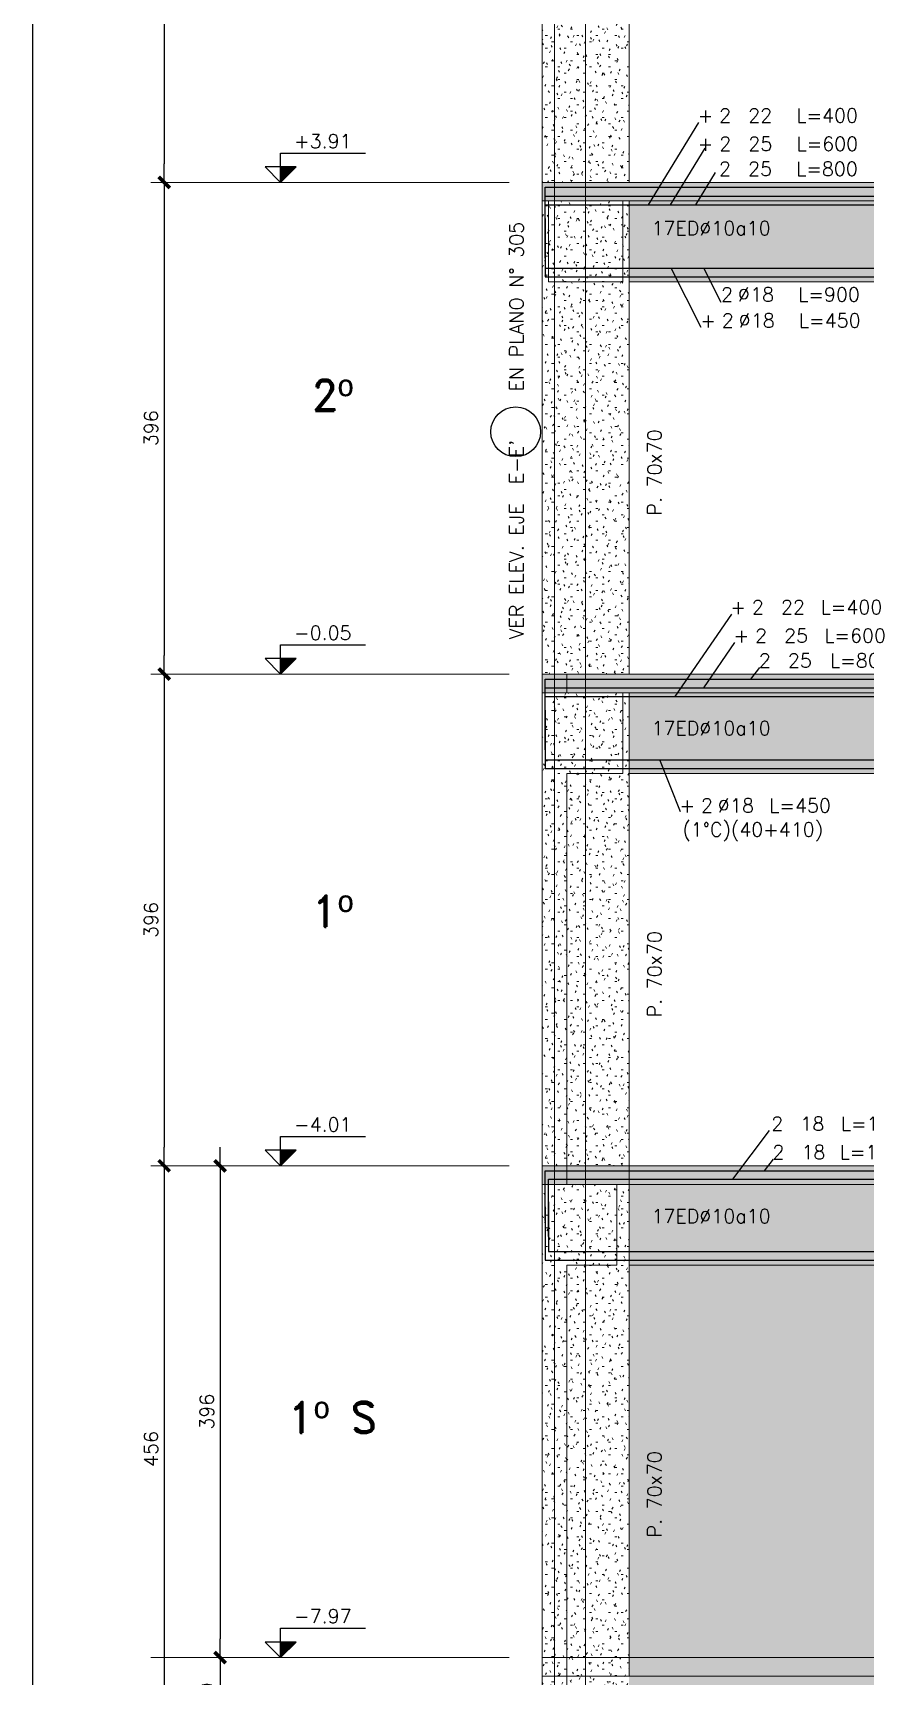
# Model space of a CAD drawing. Extents: x -58 to 5689, y 66 to 4123.
# Drawn here: x -58 to 612, y 1420 to 2744 of the extents above; entities that cross this region are included whole.
import ezdxf
from ezdxf.enums import TextEntityAlignment as Align
from ezdxf.xclip import XClip

# ---------------------------------------------------------------- set-up
doc = ezdxf.new("R2010")
doc.units = 0
doc.header["$LTSCALE"] = 30
doc.header["$MEASUREMENT"] = 0
doc.header["$XCLIPFRAME"] = 0
doc.linetypes.add("EJE3-3'$0$RLE-PROYECCION", pattern=[0.71438, 0.47625, -0.23813])
doc.layers.get('0').update_dxf_attribs({"linetype": 'CONTINUOUS'})
doc.layers.add("EJE3-3'$0$RLA-ACHURADO", color=30, linetype="EJE3-3'$0$RLE-PROYECCION", lineweight=15, transparency=0.7)
for name, color, linetype, lineweight in [("EJE3-3'$0$RLA-CONTORNO", 30, 'CONTINUOUS', 15), ("EJE3-3'$0$RLA-EJES", 1, 'CONTINUOUS', 9), ("EJE3-3'$0$RLA-NIVEL-1", 1, 'CONTINUOUS', 9), ("EJE3-3'$0$RLA-TEXTOS-1", 9, 'CONTINUOUS', 9)]:
    doc.layers.add(name, color=color, linetype=linetype, lineweight=lineweight)
for name, color, linetype in [("EJE3-3'$0$RLA-CONTORNOS", 3, 'CONTINUOUS'), ("EJE3-3'$0$RLA-COTAS1", 2, 'CONTINUOUS'), ("EJE3-3'$0$RLA-FE", 7, 'CONTINUOUS'), ("EJE3-3'$0$RLA-TEXTOS-FE", 9, 'CONTINUOUS'), ("EJE3-3'$0$RLA-TEXTOS2", 6, 'CONTINUOUS'), ('RLA-FORMATO', 7, 'CONTINUOUS')]:
    doc.layers.add(name, color=color, linetype=linetype)
doc.styles.add("EJE3-3'$0$RomanD", font='romand.shx', dxfattribs={"height": 31.5})
doc.styles.add("EJE3-3'$0$RomanS", font='romans.shx', dxfattribs={"height": 11.25})
doc.dimstyles.new("EJE3-3'$0$ING-50", dxfattribs={"dimscale": 50, "dimtxt": 0.27, "dimasz": 0.3, "dimexe": 0, "dimexo": 0, "dimgap": 0.1, "dimtad": 1, "dimdec": 1, "dimzin": 12, "dimdsep": 46, "dimtxsty": "EJE3-3'$0$RomanS", "dimblk": "EJE3-3'$0$TICK1", "dimblk1": "EJE3-3'$0$TICK1", "dimblk2": "EJE3-3'$0$TICK1", "dimcen": 0.09, "dimclrd": 2, "dimclre": 1, "dimclrt": 3, "dimadec": 0, "dimazin": 0, "dimtfac": 1, "dimtdec": 0, "dimtix": 1, "dimtmove": 2, "dimatfit": 3, "dimldrblk": "EJE3-3'$0$TICK1", "dimfxl": 0, "dimfxlon": 1, "dimtolj": 1, "dimtzin": 0, "dimarcsym": 0})
pattern_1 = [(0, (-1824.927, -1302.188), (20.32, 5.08), [1.676, -13.564, 1.676, -13.564, -81.28]), (0, (-1824.927, -1302.188), (20.32, 5.08), [-30.48, 1.676, -28.804, 1.676, -13.564, -35.56]), (0, (-1824.927, -1302.188), (20.32, 5.08), [-76.2, 1.676, -8.484, 1.676, -23.724]), (120, (-1817.307, -1299.648), (-14.559409, 15.057636), [1.676, -13.564, 1.676, -13.564, -81.28]), (120, (-1817.307, -1299.648), (-14.559409, 15.057636), [-30.48, 1.676, -28.804, 1.676, -13.564, -35.56]), (120, (-1817.307, -1299.648), (-14.559409, 15.057636), [-76.2, 1.676, -8.484, 1.676, -23.724]), (240, (-1814.767, -1289.488), (-5.760591, -20.137636), [1.676, -13.564, 1.676, -13.564, -81.28]), (240, (-1814.767, -1289.488), (-5.760591, -20.137636), [-30.48, 1.676, -28.804, 1.676, -13.564, -35.56]), (240, (-1814.767, -1289.488), (-5.760591, -20.137636), [-76.2, 1.676, -8.484, 1.676, -23.724])]

# ---------------------------------------------------------------- blocks, each defined once
blk = doc.blocks.new("EJE3-3'$0$TICK1")
at = {"color": 2}
for points in [[(0, 0), (-1, 0)], [(0, 0), (1, 0)]]:
    blk.add_lwpolyline(points, dxfattribs=at)
at = {"color": 2, "const_width": 0.2}
blk.add_lwpolyline([(-0.3, -0.3), (0.3, 0.3)], dxfattribs=at)
blk = doc.blocks.new("EJE3-3'$0$DIMBLOCK12-EJE 3-3_")
at = {"layer": "EJE3-3'$0$RLA-COTAS1", "color": 2, "lineweight": -2, "transparency": 16777216}
blk.add_line((-2733.8, 772), (-2733.8, 406), dxfattribs=at)
at = {"layer": "EJE3-3'$0$RLA-COTAS1", "color": 2, "lineweight": -2, "transparency": 16777216, "xscale": 15, "yscale": 15, "zscale": 15}
for p, rotation in [((-2733.8, 787), 90), ((-2733.8, 391), 270)]:
    blk.add_blockref("EJE3-3'$0$TICK1", p, dxfattribs=dict(at, rotation=rotation))
at = {"layer": "EJE3-3'$0$RLA-COTAS1", "color": 3, "transparency": 16777216, "insert": (-2744.4, 589), "char_height": 11.25, "attachment_point": 5, "rotation": 90, "style": "EJE3-3'$0$RomanS"}
blk.add_mtext('\\A1;396', dxfattribs=at)
blk = doc.blocks.new("EJE3-3'$0$DIMBLOCK13-EJE 3-3_")
at = {"layer": "EJE3-3'$0$RLA-COTAS1", "color": 2, "lineweight": -2, "transparency": 16777216}
blk.add_line((-2733.8, 376), (-2733.8, 10), dxfattribs=at)
at = {"layer": "EJE3-3'$0$RLA-COTAS1", "color": 2, "lineweight": -2, "transparency": 16777216, "xscale": 15, "yscale": 15, "zscale": 15}
for p, rotation in [((-2733.8, 391), 90), ((-2733.8, -5), 270)]:
    blk.add_blockref("EJE3-3'$0$TICK1", p, dxfattribs=dict(at, rotation=rotation))
at = {"layer": "EJE3-3'$0$RLA-COTAS1", "color": 3, "transparency": 16777216, "insert": (-2744.4, 193), "char_height": 11.25, "attachment_point": 5, "rotation": 90, "style": "EJE3-3'$0$RomanS"}
blk.add_mtext('\\A1;396', dxfattribs=at)
blk = doc.blocks.new("EJE3-3'$0$DIMBLOCK14-EJE 3-3_")
at = {"layer": "EJE3-3'$0$RLA-COTAS1", "color": 2, "lineweight": -2, "transparency": 16777216}
blk.add_line((-2733.8, -20), (-2733.8, -386), dxfattribs=at)
at = {"layer": "EJE3-3'$0$RLA-COTAS1", "color": 2, "lineweight": -2, "transparency": 16777216, "xscale": 15, "yscale": 15, "zscale": 15}
for p, rotation in [((-2733.8, -5), 90), ((-2733.8, -401), 270)]:
    blk.add_blockref("EJE3-3'$0$TICK1", p, dxfattribs=dict(at, rotation=rotation))
at = {"layer": "EJE3-3'$0$RLA-COTAS1", "color": 3, "transparency": 16777216, "insert": (-2744.4, -203), "char_height": 11.25, "attachment_point": 5, "rotation": 90, "style": "EJE3-3'$0$RomanS"}
blk.add_mtext('\\A1;396', dxfattribs=at)
blk = doc.blocks.new("EJE3-3'$0$DIMBLOCK15-EJE 3-3_")
at = {"layer": "EJE3-3'$0$RLA-COTAS1", "color": 2, "lineweight": -2, "transparency": 16777216}
blk.add_line((-2733.8, -416), (-2733.8, -842), dxfattribs=at)
at = {"layer": "EJE3-3'$0$RLA-COTAS1", "color": 2, "lineweight": -2, "transparency": 16777216, "xscale": 15, "yscale": 15, "zscale": 15}
for p, rotation in [((-2733.8, -401), 90), ((-2733.8, -857), 270)]:
    blk.add_blockref("EJE3-3'$0$TICK1", p, dxfattribs=dict(at, rotation=rotation))
at = {"layer": "EJE3-3'$0$RLA-COTAS1", "color": 3, "transparency": 16777216, "insert": (-2744.4, -629), "char_height": 11.25, "attachment_point": 5, "rotation": 90, "style": "EJE3-3'$0$RomanS"}
blk.add_mtext('\\A1;456', dxfattribs=at)
blk = doc.blocks.new("EJE3-3'$0$DIMBLOCK17-EJE 3-3_")
at = {"layer": "EJE3-3'$0$RLA-COTAS1", "color": 2, "lineweight": -2, "transparency": 16777216}
blk.add_line((-2688.8, -416), (-2688.8, -782), dxfattribs=at)
at = {"layer": "EJE3-3'$0$RLA-COTAS1", "color": 2, "lineweight": -2, "transparency": 16777216, "xscale": 15, "yscale": 15, "zscale": 15}
for p, rotation in [((-2688.8, -401), 90), ((-2688.8, -797), 270)]:
    blk.add_blockref("EJE3-3'$0$TICK1", p, dxfattribs=dict(at, rotation=rotation))
at = {"layer": "EJE3-3'$0$RLA-COTAS1", "color": 3, "transparency": 16777216, "insert": (-2699.4, -599), "char_height": 11.25, "attachment_point": 5, "rotation": 90, "style": "EJE3-3'$0$RomanS"}
blk.add_mtext('\\A1;396', dxfattribs=at)
blk = doc.blocks.new("EJE3-3'$0$DIMBLOCK18-EJE 3-3_")
at = {"layer": "EJE3-3'$0$RLA-COTAS1", "color": 2, "lineweight": -2, "transparency": 16777216}
blk.add_line((-2688.8, -812), (-2688.8, -842), dxfattribs=at)
at = {"layer": "EJE3-3'$0$RLA-COTAS1", "color": 2, "lineweight": -2, "transparency": 16777216, "xscale": 15, "yscale": 15, "zscale": 15}
for p, rotation in [((-2688.8, -797), 90), ((-2688.8, -857), 270)]:
    blk.add_blockref("EJE3-3'$0$TICK1", p, dxfattribs=dict(at, rotation=rotation))
at = {"layer": "EJE3-3'$0$RLA-COTAS1", "color": 3, "transparency": 16777216, "insert": (-2699.4, -827), "char_height": 11.25, "attachment_point": 5, "rotation": 90, "style": "EJE3-3'$0$RomanS"}
blk.add_mtext('\\A1;60', dxfattribs=at)
blk = doc.blocks.new("EJE3-3'$0$nivel-el")
blk.add_hatch(color=1).paths.add_polyline_path([(0, 0), (12.5, 12.5), (0, 12.5)])
at = {"color": 3}
blk.add_lwpolyline([(0, 0), (12.5, 12.5), (-12.5, 12.5), (0, 0), (0, 23.61), (68.35, 23.61)], dxfattribs=at)
blk.add_lwpolyline([(0, 0), (12.5, 12.5), (0, 12.5), (0, 0)])
at = {"color": 3, "style": "EJE3-3'$0$RomanS", "flags": 4}
blk.add_attdef('%%P0.00', text='', height=11.25, dxfattribs=at).set_placement((33.96, 27.67), align=Align.CENTER)
blk = doc.blocks.new('*U55')
at = {"layer": "EJE3-3'$0$RLA-FE"}
for p, q in [((0, -40), (0, 0)), ((0, 0), (628.2, 0))]:
    blk.add_line(p, q, dxfattribs=at)
at = {"layer": "EJE3-3'$0$RLA-FE", "color": 3, "style": "EJE3-3'$0$RomanS", "flags": 8}
for tag, p in [('F=', (178.1, 9.3)), ('NUM', (192.5, 9.3))]:
    blk.add_attdef(tag, text='', height=11.2, dxfattribs=at).set_placement(p, align=Align.RIGHT)
at = {"layer": "EJE3-3'$0$RLA-FE", "color": 3, "style": "EJE3-3'$0$RomanS"}
for tag, p, flags in [('PHI', (196.4, 9.5), 14), ('DIAM', (206.2, 9.3), 12), ('MINUS', (228.2, 9.3), 13), ('TEXTO_FE1', (237, 9.3), 8), ('MARK', (241.6, 9.3), 13), ('TEXTO_FE2', (312.5, 9.3), 8), ('TIPO', (353.8, -75.8), 13), ('NVECES', (339.9, -94.7), 13), ('NUMFE', (343.9, -114.5), 13), ('CAPA', (352.1, -133.6), 13), ('DESPLAZA', (278.3, -151.6), 13), ('ESPACIO', (284.4, -170), 13), ('CANT', (298.2, -188.8), 13)]:
    blk.add_attdef(tag, p, '', height=11.2, dxfattribs=dict(at, flags=flags))
blk = doc.blocks.new('*U56')
at = {"layer": "EJE3-3'$0$RLA-FE"}
for p, q in [((0, -46), (0, 0)), ((0, 0), (978.2, 0))]:
    blk.add_line(p, q, dxfattribs=at)
at = {"layer": "EJE3-3'$0$RLA-FE", "color": 3, "style": "EJE3-3'$0$RomanS", "flags": 8}
for tag, p in [('F=', (174.7, 39.1)), ('NUM', (189.1, 39.1))]:
    blk.add_attdef(tag, text='', height=11.2, dxfattribs=at).set_placement(p, align=Align.RIGHT)
at = {"layer": "EJE3-3'$0$RLA-FE", "color": 3, "style": "EJE3-3'$0$RomanS"}
for tag, p, flags in [('PHI', (193, 39.4), 14), ('DIAM', (202.9, 39.1), 12), ('MINUS', (224.9, 39.1), 13), ('TEXTO_FE1', (235.4, 39.1), 8), ('MARK', (238.3, 39.1), 13), ('TEXTO_FE2', (307.6, 39.2), 8), ('TIPO', (528.8, -75.8), 13), ('NVECES', (514.9, -94.7), 13), ('NUMFE', (518.9, -114.5), 13), ('CAPA', (527.1, -133.6), 13), ('DESPLAZA', (278.3, -151.6), 13), ('ESPACIO', (284.4, -170), 13), ('CANT', (298.2, -188.8), 13)]:
    blk.add_attdef(tag, p, '', height=11.2, dxfattribs=dict(at, flags=flags))
blk = doc.blocks.new('*U80')
at = {"layer": "EJE3-3'$0$RLA-FE"}
for p, q in [((0, -50), (0, 0)), ((0, 0), (668.2, 0))]:
    blk.add_line(p, q, dxfattribs=at)
at = {"layer": "EJE3-3'$0$RLA-FE", "color": 3, "style": "EJE3-3'$0$RomanS", "flags": 8}
for tag, p in [('F=', (167.2, 9.3)), ('NUM', (181.6, 9.3))]:
    blk.add_attdef(tag, text='', height=11.2, dxfattribs=at).set_placement(p, align=Align.RIGHT)
at = {"layer": "EJE3-3'$0$RLA-FE", "color": 3, "style": "EJE3-3'$0$RomanS"}
for tag, p, flags in [('PHI', (185.5, 9.5), 14), ('DIAM', (195.3, 9.3), 12), ('MINUS', (217.4, 9.3), 13), ('TEXTO_FE1', (229.3, 9.3), 8), ('MARK', (230.8, 9.3), 13), ('TEXTO_FE2', (290.3, 9.3), 8), ('TIPO', (373.8, -75.8), 13), ('NVECES', (359.9, -94.7), 13), ('NUMFE', (363.9, -114.5), 13), ('CAPA', (372.1, -133.6), 13), ('DESPLAZA', (278.3, -151.6), 13), ('ESPACIO', (284.4, -170), 13), ('CANT', (298.2, -188.8), 13)]:
    blk.add_attdef(tag, p, '', height=11.2, dxfattribs=dict(at, flags=flags))
blk = doc.blocks.new('*U288')
at = {"layer": "EJE3-3'$0$RLA-FE"}
for p, q in [((0, -50), (0, 0)), ((0, 0), (468.2, 0)), ((468.2, 0), (518.2, 0)), ((518.2, 0), (550, 0)), ((550, 0), (550, 0))]:
    blk.add_line(p, q, dxfattribs=at)
at = {"layer": "EJE3-3'$0$RLA-FE", "color": 3, "style": "EJE3-3'$0$RomanS", "flags": 8}
for tag, p in [('F=', (164.2, 36.3)), ('NUM', (178.6, 36.3))]:
    blk.add_attdef(tag, text='', height=11.2, dxfattribs=at).set_placement(p, align=Align.RIGHT)
at = {"layer": "EJE3-3'$0$RLA-FE", "color": 3, "style": "EJE3-3'$0$RomanS"}
for tag, p, flags in [('PHI', (182.5, 36.5), 14), ('DIAM', (192.3, 36.3), 12), ('MINUS', (214.3, 36.3), 13), ('TEXTO_FE1', (224.6, 36.3), 8), ('MARK', (227.7, 36.3), 13), ('TEXTO_FE2', (289.1, 36.3), 8), ('TIPO', (273.8, -75.8), 13), ('NVECES', (259.9, -94.7), 13), ('NUMFE', (263.9, -114.5), 13), ('CAPA', (272.1, -133.6), 13), ('DESPLAZA', (278.3, -151.6), 13), ('ESPACIO', (284.4, -170), 13), ('CANT', (298.2, -188.8), 13)]:
    blk.add_attdef(tag, p, '', height=11.2, dxfattribs=dict(at, flags=flags))
blk = doc.blocks.new('*U84')
at = {"layer": "EJE3-3'$0$RLA-FE"}
for p, q in [((0, -40), (0, 0)), ((0, 0), (278.2, 0)), ((278.2, 0), (328.2, 0)), ((328.2, 0), (360, 0)), ((360, 0), (360, 0))]:
    blk.add_line(p, q, dxfattribs=at)
at = {"layer": "EJE3-3'$0$RLA-FE", "color": 3, "style": "EJE3-3'$0$RomanS", "flags": 8}
for tag, p in [('F=', (161.6, 66.3)), ('NUM', (176, 66.3))]:
    blk.add_attdef(tag, text='', height=11.2, dxfattribs=at).set_placement(p, align=Align.RIGHT)
at = {"layer": "EJE3-3'$0$RLA-FE", "color": 3, "style": "EJE3-3'$0$RomanS"}
for tag, p, flags in [('PHI', (179.9, 66.5), 14), ('DIAM', (189.8, 66.3), 12), ('MINUS', (211.8, 66.3), 13), ('TEXTO_FE1', (221.7, 66.3), 8), ('MARK', (225.2, 66.3), 13), ('TEXTO_FE2', (283.7, 66.3), 8), ('TIPO', (178.8, -75.8), 13), ('NVECES', (164.9, -94.7), 13), ('NUMFE', (168.9, -114.5), 13), ('CAPA', (177.1, -133.6), 13), ('DESPLAZA', (278.3, -151.6), 13), ('ESPACIO', (284.4, -170), 13), ('CANT', (298.2, -188.8), 13)]:
    blk.add_attdef(tag, p, '', height=11.2, dxfattribs=dict(at, flags=flags))
blk = doc.blocks.new('*U76')
at = {"layer": "EJE3-3'$0$RLA-FE"}
for p, q in [((0, 40), (0, 0)), ((0, 0), (778.2, 0))]:
    blk.add_line(p, q, dxfattribs=at)
at = {"layer": "EJE3-3'$0$RLA-FE", "color": 3, "style": "EJE3-3'$0$RomanS", "flags": 8}
for tag, p in [('F=', (305.4, -34.9)), ('NUM', (319.8, -34.9))]:
    blk.add_attdef(tag, text='', height=11.2, dxfattribs=at).set_placement(p, align=Align.RIGHT)
at = {"layer": "EJE3-3'$0$RLA-FE", "color": 3, "style": "EJE3-3'$0$RomanS"}
for tag, p, flags in [('PHI', (323.7, -34.7), 12), ('DIAM', (333.6, -34.9), 12), ('MINUS', (355.6, -34.9), 13), ('MARK', (369, -34.9), 13), ('TEXTO_FE1', (372.3, -34.9), 8), ('TEXTO_FE2', (439.8, -34.9), 8), ('TIPO', (428.8, -57.9), 13), ('NVECES', (414.9, -76.9), 13), ('NUMFE', (418.9, -96.6), 13), ('CAPA', (427.1, -115.7), 13), ('DESPLAZA', (277.2, -134.2), 13), ('ESPACIO', (283.2, -152.5), 13), ('CANT', (297.1, -171.3), 13)]:
    blk.add_attdef(tag, p, '', height=11.2, dxfattribs=dict(at, flags=flags))
blk = doc.blocks.new('*U294')
at = {"layer": "EJE3-3'$0$RLA-FE"}
for p, q in [((0, 40), (0, 0)), ((0, 0), (328.2, 0)), ((328.2, 0), (378.2, 0)), ((378.2, 0), (410, 0)), ((410, 0), (410, 0))]:
    blk.add_line(p, q, dxfattribs=at)
at = {"layer": "EJE3-3'$0$RLA-FE", "color": 3, "style": "EJE3-3'$0$RomanS", "flags": 8}
for tag, p in [('F=', (120.6, -42.4)), ('NUM', (135, -42.4))]:
    blk.add_attdef(tag, text='', height=11.2, dxfattribs=at).set_placement(p, align=Align.RIGHT)
at = {"layer": "EJE3-3'$0$RLA-FE", "color": 3, "style": "EJE3-3'$0$RomanS"}
for tag, p, flags in [('PHI', (138.9, -42.2), 12), ('DIAM', (148.8, -42.4), 12), ('MINUS', (170.8, -42.4), 13), ('TEXTO_FE1', (180.3, -42.4), 8), ('MARK', (184.2, -42.4), 13), ('TEXTO_FE2', (110.4, -61.9), 8), ('TIPO', (203.8, -57.9), 13), ('NVECES', (189.9, -76.9), 13), ('NUMFE', (193.9, -96.6), 13), ('CAPA', (202.1, -115.7), 13), ('DESPLAZA', (277.2, -134.2), 13), ('ESPACIO', (283.2, -152.5), 13), ('CANT', (297.1, -171.3), 13)]:
    blk.add_attdef(tag, p, '', height=11.2, dxfattribs=dict(at, flags=flags))
blk = doc.blocks.new('*U248')
at = {"layer": "EJE3-3'$0$RLA-FE"}
for p, q in [((0, -50), (0, 0)), ((0, 0), (668.2, 0))]:
    blk.add_line(p, q, dxfattribs=at)
at = {"layer": "EJE3-3'$0$RLA-FE", "color": 3, "style": "EJE3-3'$0$RomanS", "flags": 8}
for tag, p in [('F=', (135.1, 9.3)), ('NUM', (149.5, 9.3))]:
    blk.add_attdef(tag, text='', height=11.2, dxfattribs=at).set_placement(p, align=Align.RIGHT)
at = {"layer": "EJE3-3'$0$RLA-FE", "color": 3, "style": "EJE3-3'$0$RomanS"}
for tag, p, flags in [('PHI', (153.4, 9.5), 14), ('DIAM', (163.2, 9.3), 12), ('MINUS', (185.3, 9.3), 13), ('MARK', (198.7, 9.3), 13), ('TEXTO_FE1', (202, 9.3), 8), ('TEXTO_FE2', (269.5, 9.3), 8), ('TIPO', (373.8, -75.8), 13), ('NVECES', (359.9, -94.7), 13), ('NUMFE', (363.9, -114.5), 13), ('CAPA', (372.1, -133.6), 13), ('DESPLAZA', (278.3, -151.6), 13), ('ESPACIO', (284.4, -170), 13), ('CANT', (298.2, -188.8), 13)]:
    blk.add_attdef(tag, p, '', height=11.2, dxfattribs=dict(at, flags=flags))
blk = doc.blocks.new('*U247')
at = {"layer": "EJE3-3'$0$RLA-FE"}
for p, q in [((0, -50), (0, 0)), ((0, 0), (468.2, 0)), ((468.2, 0), (518.2, 0)), ((518.2, 0), (550, 0)), ((550, 0), (550, 0))]:
    blk.add_line(p, q, dxfattribs=at)
at = {"layer": "EJE3-3'$0$RLA-FE", "color": 3, "style": "EJE3-3'$0$RomanS", "flags": 8}
for tag, p in [('F=', (135.3, 36.3)), ('NUM', (149.7, 36.3))]:
    blk.add_attdef(tag, text='', height=11.2, dxfattribs=at).set_placement(p, align=Align.RIGHT)
at = {"layer": "EJE3-3'$0$RLA-FE", "color": 3, "style": "EJE3-3'$0$RomanS"}
for tag, p, flags in [('PHI', (153.6, 36.5), 14), ('DIAM', (163.5, 36.3), 12), ('MINUS', (185.5, 36.3), 13), ('MARK', (198.9, 36.3), 13), ('TEXTO_FE1', (202.2, 36.3), 8), ('TEXTO_FE2', (269.7, 36.3), 8), ('TIPO', (273.8, -75.8), 13), ('NVECES', (259.9, -94.7), 13), ('NUMFE', (263.9, -114.5), 13), ('CAPA', (272.1, -133.6), 13), ('DESPLAZA', (278.3, -151.6), 13), ('ESPACIO', (284.4, -170), 13), ('CANT', (298.2, -188.8), 13)]:
    blk.add_attdef(tag, p, '', height=11.2, dxfattribs=dict(at, flags=flags))
blk = doc.blocks.new('*U246')
at = {"layer": "EJE3-3'$0$RLA-FE"}
for p, q in [((0, -40), (0, 0)), ((0, 0), (278.2, 0)), ((278.2, 0), (328.2, 0)), ((328.2, 0), (360, 0)), ((360, 0), (360, 0))]:
    blk.add_line(p, q, dxfattribs=at)
at = {"layer": "EJE3-3'$0$RLA-FE", "color": 3, "style": "EJE3-3'$0$RomanS", "flags": 8}
for tag, p in [('F=', (135.3, 66.3)), ('NUM', (149.7, 66.3))]:
    blk.add_attdef(tag, text='', height=11.2, dxfattribs=at).set_placement(p, align=Align.RIGHT)
at = {"layer": "EJE3-3'$0$RLA-FE", "color": 3, "style": "EJE3-3'$0$RomanS"}
for tag, p, flags in [('PHI', (153.6, 66.5), 14), ('DIAM', (163.4, 66.3), 12), ('MINUS', (185.4, 66.3), 13), ('MARK', (198.8, 66.3), 13), ('TEXTO_FE1', (202.1, 66.3), 8), ('TEXTO_FE2', (269.7, 66.3), 8), ('TIPO', (178.8, -75.8), 13), ('NVECES', (164.9, -94.7), 13), ('NUMFE', (168.9, -114.5), 13), ('CAPA', (177.1, -133.6), 13), ('DESPLAZA', (278.3, -151.6), 13), ('ESPACIO', (284.4, -170), 13), ('CANT', (298.2, -188.8), 13)]:
    blk.add_attdef(tag, p, '', height=11.2, dxfattribs=dict(at, flags=flags))
blk = doc.blocks.new('*U253')
at = {"layer": "EJE3-3'$0$RLA-FE"}
for p, q in [((0, 40), (0, 0)), ((0, 0), (778.2, 0))]:
    blk.add_line(p, q, dxfattribs=at)
at = {"layer": "EJE3-3'$0$RLA-FE", "color": 3, "style": "EJE3-3'$0$RomanS", "flags": 8}
for tag, p in [('F=', (136.8, -19.9)), ('NUM', (151.2, -19.9))]:
    blk.add_attdef(tag, text='', height=11.2, dxfattribs=at).set_placement(p, align=Align.RIGHT)
at = {"layer": "EJE3-3'$0$RLA-FE", "color": 3, "style": "EJE3-3'$0$RomanS"}
for tag, p, flags in [('PHI', (155.1, -19.7), 12), ('DIAM', (164.9, -19.9), 12), ('MINUS', (186.9, -19.9), 13), ('MARK', (200.3, -19.9), 13), ('TEXTO_FE1', (203.6, -19.9), 8), ('TEXTO_FE2', (271.2, -19.9), 8), ('TIPO', (428.8, -57.9), 13), ('NVECES', (414.9, -76.9), 13), ('NUMFE', (418.9, -96.6), 13), ('CAPA', (427.1, -115.7), 13), ('DESPLAZA', (277.2, -134.2), 13), ('ESPACIO', (283.2, -152.5), 13), ('CANT', (297.1, -171.3), 13)]:
    blk.add_attdef(tag, p, '', height=11.2, dxfattribs=dict(at, flags=flags))
blk = doc.blocks.new('*U252')
at = {"layer": "EJE3-3'$0$RLA-FE"}
for p, q in [((0, 40), (0, 0)), ((0, 0), (328.2, 0)), ((328.2, 0), (378.2, 0)), ((378.2, 0), (410, 0)), ((410, 0), (410, 0))]:
    blk.add_line(p, q, dxfattribs=at)
at = {"layer": "EJE3-3'$0$RLA-FE", "color": 3, "style": "EJE3-3'$0$RomanS", "flags": 8}
for tag, p in [('F=', (137.3, -47.9)), ('NUM', (151.7, -47.9))]:
    blk.add_attdef(tag, text='', height=11.2, dxfattribs=at).set_placement(p, align=Align.RIGHT)
at = {"layer": "EJE3-3'$0$RLA-FE", "color": 3, "style": "EJE3-3'$0$RomanS"}
for tag, p, flags in [('PHI', (155.6, -47.7), 12), ('DIAM', (165.5, -47.9), 12), ('MINUS', (187.5, -47.9), 13), ('MARK', (200.9, -47.9), 13), ('TEXTO_FE1', (204.2, -47.9), 8), ('TEXTO_FE2', (271.7, -47.9), 8), ('TIPO', (203.8, -57.9), 13), ('NVECES', (189.9, -76.9), 13), ('NUMFE', (193.9, -96.6), 13), ('CAPA', (202.1, -115.7), 13), ('DESPLAZA', (277.2, -134.2), 13), ('ESPACIO', (283.2, -152.5), 13), ('CANT', (297.1, -171.3), 13)]:
    blk.add_attdef(tag, p, '', height=11.2, dxfattribs=dict(at, flags=flags))
blk = doc.blocks.new('*U335')
at = {"layer": "EJE3-3'$0$RLA-FE"}
for p, q in [((0, 43), (0, 0)), ((0, 0), (983.2, 0))]:
    blk.add_line(p, q, dxfattribs=at)
at = {"layer": "EJE3-3'$0$RLA-FE", "color": 3, "style": "EJE3-3'$0$RomanS", "flags": 8}
for tag, p in [('F=', (387.8, -25.3)), ('NUM', (402.2, -25.3))]:
    blk.add_attdef(tag, text='', height=11.2, dxfattribs=at).set_placement(p, align=Align.RIGHT)
at = {"layer": "EJE3-3'$0$RLA-FE", "color": 3, "style": "EJE3-3'$0$RomanS"}
for tag, p, flags in [('PHI', (406.1, -25.1), 12), ('DIAM', (416, -25.3), 12), ('MINUS', (438, -25.3), 13), ('MARK', (451.4, -25.3), 13), ('TEXTO_FE1', (454.7, -25.3), 8), ('TEXTO_FE2', (522.2, -25.3), 8), ('TIPO', (531.3, -57.9), 13), ('NVECES', (517.4, -76.9), 13), ('NUMFE', (521.4, -96.6), 13), ('CAPA', (529.6, -115.7), 13), ('DESPLAZA', (277.2, -134.2), 13), ('ESPACIO', (283.2, -152.5), 13), ('CANT', (297.1, -171.3), 13)]:
    blk.add_attdef(tag, p, '', height=11.2, dxfattribs=dict(at, flags=flags))
blk = doc.blocks.new('*U336')
at = {"layer": "EJE3-3'$0$RLA-FE"}
for p, q in [((0, 40), (0, 0)), ((0, 0), (1078.2, 0))]:
    blk.add_line(p, q, dxfattribs=at)
at = {"layer": "EJE3-3'$0$RLA-FE", "color": 3, "style": "EJE3-3'$0$RomanS", "flags": 8}
for tag, p in [('F=', (384.6, -52.1)), ('NUM', (399, -52.1))]:
    blk.add_attdef(tag, text='', height=11.2, dxfattribs=at).set_placement(p, align=Align.RIGHT)
at = {"layer": "EJE3-3'$0$RLA-FE", "color": 3, "style": "EJE3-3'$0$RomanS"}
for tag, p, flags in [('PHI', (402.9, -51.9), 12), ('DIAM', (412.8, -52.1), 12), ('MINUS', (434.8, -52.1), 13), ('MARK', (448.2, -52.1), 13), ('TEXTO_FE1', (451.5, -52.1), 8), ('TEXTO_FE2', (519, -52.1), 8), ('TIPO', (578.8, -57.9), 13), ('NVECES', (564.9, -76.9), 13), ('NUMFE', (568.9, -96.6), 13), ('CAPA', (577.1, -115.7), 13), ('DESPLAZA', (277.2, -134.2), 13), ('ESPACIO', (283.2, -152.5), 13), ('CANT', (297.1, -171.3), 13)]:
    blk.add_attdef(tag, p, '', height=11.2, dxfattribs=dict(at, flags=flags))
blk = doc.blocks.new("EJE3-3'")
at = {"layer": "EJE3-3'$0$RLA-ACHURADO"}
h = blk.add_hatch(dxfattribs=at)
h.set_pattern_fill('SAND - DENSE', color=256, style=0, pattern_type=2)
h.set_pattern_definition(pattern_1)
h.paths.add_polyline_path([(-2429.52, 391), (-2359.52, 391), (-2359.52, 772), (-2429.52, 772)], flags=0)
h = blk.add_hatch(dxfattribs=at)
h.set_pattern_fill('SAND - DENSE', color=256, style=0, pattern_type=2)
h.set_pattern_definition(pattern_1)
h.paths.add_polyline_path([(-2429.52, 376), (-1424.52, 376), (-1424.52, 391), (-2429.52, 391)], flags=0)
h = blk.add_hatch(dxfattribs=at)
h.set_pattern_fill('SAND - DENSE', color=256, style=0, pattern_type=2)
h.set_pattern_definition(pattern_1)
h.paths.add_polyline_path([(-2429.52, -5), (-2359.52, -5), (-2359.52, 376), (-2429.52, 376), (-2429.52, 286.54)], flags=0)
h = blk.add_hatch(dxfattribs=at)
h.set_pattern_fill('SAND - DENSE', color=256, style=0, pattern_type=2)
h.set_pattern_definition(pattern_1)
h.paths.add_polyline_path([(-1717.02, 366), (-1717.02, 336), (-1762.02, 336), (-1762.02, 366)])
h.paths.add_polyline_path([(-2359.52, 311), (-1429.52, 311), (-1429.52, 376), (-2359.52, 376)])
h.paths.add_polyline_path([(-2027.02, 366), (-2027.02, 336), (-2072.02, 336), (-2072.02, 366)])
h = blk.add_hatch(dxfattribs=at)
h.set_pattern_fill('SAND - DENSE', color=256, style=0, pattern_type=2)
h.set_pattern_definition(pattern_1)
h.paths.add_polyline_path([(-2429.52, -20), (-1424.52, -20), (-1424.52, -5), (-2429.52, -5)], flags=0)
h = blk.add_hatch(dxfattribs=at)
h.set_pattern_fill('SAND - DENSE', color=256, style=0, pattern_type=2)
h.set_pattern_definition(pattern_1)
h.paths.add_polyline_path([(-2429.52, -401), (-2359.52, -401), (-2359.52, -20), (-2429.52, -20)], flags=0)
h = blk.add_hatch(dxfattribs=at)
h.set_pattern_fill('SAND - DENSE', color=256, style=0, pattern_type=2)
h.set_pattern_definition(pattern_1)
h.paths.add_polyline_path([(-2072.02, -60), (-2072.02, -30), (-2027.02, -30), (-2027.02, -60)])
h.paths.add_polyline_path([(-2359.52, -85), (-1429.52, -85), (-1429.52, -20), (-2359.52, -20)])
h.paths.add_polyline_path([(-1762.02, -60), (-1762.02, -30), (-1717.02, -30), (-1717.02, -60)])
h = blk.add_hatch(dxfattribs=at)
h.set_pattern_fill('SAND - DENSE', color=256, style=0, pattern_type=2)
h.set_pattern_definition(pattern_1)
h.paths.add_polyline_path([(-2121.51, -416), (-1422.98, -416), (-1422.98, -401), (-2429.52, -401), (-2429.52, -416), (-2359.52, -416)], flags=0)
h = blk.add_hatch(dxfattribs=at)
h.set_pattern_fill('SAND - DENSE', color=256, style=0, pattern_type=2)
h.set_pattern_definition(pattern_1)
h.paths.add_polyline_path([(-1429.52, -857), (-1429.52, -401), (-2359.52, -401), (-2359.52, -857), (-2121.51, -857)], flags=0)
h = blk.add_hatch(dxfattribs=at)
h.set_pattern_fill('SAND - DENSE', color=256, style=0, pattern_type=2)
h.set_pattern_definition(pattern_1)
h.paths.add_polyline_path([(-2429.52, -812), (-2359.52, -812), (-2359.52, -416), (-2429.52, -416)])
h = blk.add_hatch(dxfattribs=at)
h.set_pattern_fill('SAND - DENSE', color=256, style=0, pattern_type=2)
h.set_pattern_definition(pattern_1)
h.paths.add_polyline_path([(-2429.52, -857), (-2359.52, -857), (-2359.52, -812), (-2429.52, -812)], flags=0)
at = {"layer": "EJE3-3'$0$RLA-CONTORNO"}
for p, q in [((-2429.52, 391), (-2429.52, 772)), ((-2359.52, 391), (-2359.52, 772)), ((-2429.52, 391), (-2429.52, 376)), ((-2429.52, 391), (-2359.52, 391)), ((-2359.52, 391), (-1429.52, 391)), ((-2429.52, -5), (-2429.52, 376)), ((-2429.52, 376), (-2359.52, 376)), ((-2424.52, 311), (-2424.52, 376)), ((-2364.52, 376), (-2424.52, 376)), ((-2364.52, 376), (-2364.52, 311)), ((-2359.52, -5), (-2359.52, 376)), ((-1429.52, 376), (-2359.52, 376)), ((-2364.52, 311), (-2424.52, 311)), ((-2359.52, 311), (-1429.52, 311)), ((-2429.52, -5), (-2429.52, -20)), ((-2429.52, -5), (-2359.52, -5)), ((-2409.52, -5), (-2429.52, -5)), ((-2409.52, -5), (-2409.52, -20)), ((-2359.52, -5), (-1429.52, -5)), ((-2429.52, -401), (-2429.52, -20)), ((-2429.52, -20), (-2359.52, -20)), ((-2364.52, -20), (-2409.52, -20)), ((-2364.52, -20), (-2364.52, -85)), ((-2359.52, -401), (-2359.52, -20)), ((-1429.52, -20), (-2359.52, -20)), ((-2409.52, -85), (-2409.52, -401)), ((-2364.52, -85), (-2409.52, -85)), ((-2359.52, -85), (-1429.52, -85)), ((-2429.52, -401), (-2429.52, -416)), ((-2409.52, -401), (-2429.52, -401)), ((-2409.52, -401), (-2409.52, -416)), ((-2409.52, -401), (-2359.52, -401)), ((-1429.52, -401), (-2359.52, -401)), ((-2359.52, -401), (-2359.52, -416)), ((-2429.52, -797), (-2429.52, -416)), ((-2429.52, -416), (-2359.52, -416)), ((-2369.52, -416), (-2409.52, -416)), ((-2369.52, -416), (-2369.52, -481)), ((-1429.52, -416), (-2359.52, -416)), ((-2359.52, -481), (-2359.52, -416)), ((-2409.52, -481), (-2409.52, -857)), ((-2369.52, -481), (-2409.52, -481)), ((-2359.52, -797), (-2359.52, -481)), ((-1429.52, -481), (-2359.52, -481)), ((-1429.52, -481), (-2359.52, -481)), ((-2429.52, -797), (-2429.52, -812)), ((-2359.52, -797), (-2429.52, -797)), ((-2359.52, -797), (-2359.52, -812)), ((-2359.52, -797), (-1429.52, -797)), ((-2429.52, -857), (-2429.52, -812)), ((-2359.52, -812), (-2429.52, -812)), ((-1429.52, -812), (-2359.52, -812))]:
    blk.add_line(p, q, dxfattribs=at)
at = {"layer": "EJE3-3'$0$RLA-CONTORNOS", "color": 2}
for p, q in [((-2303.54, 439.32), (-2344.21, 373)), ((-2298.6, 418.57), (-2326.54, 373)), ((-2290.14, 399), (-2306.09, 373)), ((-2301.47, 274.11), (-2325.54, 322)), ((-2285.37, 294.27), (-2299.31, 322)), ((-2277.2, 43.32), (-2322.63, -23)), ((-2274.65, 20.32), (-2299.53, -16)), ((-2254.53, 0.32), (-2261.74, -9)), ((-2318.21, -115.94), (-2334.89, -74)), ((-2246.78, -372.69), (-2276.32, -411.84)), ((-2243.66, -395.68), (-2250.7, -405))]:
    blk.add_line(p, q, dxfattribs=at)
at = {"layer": "EJE3-3'$0$RLA-EJES"}
for p, q in [((-2419.52, -973.11), (-2419.52, 1463)), ((-2394.52, -973.11), (-2394.52, 1442.14))]:
    blk.add_line(p, q, dxfattribs=at)
at = {"layer": "EJE3-3'$0$RLA-NIVEL-1"}
for p, q in [((-2744.52, 391), (-2456.03, 391)), ((-2744.52, -5), (-2456.03, -5)), ((-2744.52, -401), (-2456.03, -401)), ((-2744.52, -797), (-2456.03, -797))]:
    blk.add_line(p, q, dxfattribs=at)
at = {"layer": "EJE3-3'$0$RLA-TEXTOS-FE", "color": 2}
blk.add_circle((-2450.84, 190.12), 20, dxfattribs=at)
ref = blk.add_blockref("EJE3-3'$0$nivel-el", (-2640.05, 391))
ref.add_attrib('%%P0.00', '+3.91', dxfattribs={"color": 3, "height": 11.25, "style": "EJE3-3'$0$RomanS"}).set_placement((-2606.09, 418.67), align=Align.CENTER)
ref = blk.add_blockref("EJE3-3'$0$nivel-el", (-2640.05, -5))
ref.add_attrib('%%P0.00', '-0.05', dxfattribs={"color": 3, "height": 11.25, "style": "EJE3-3'$0$RomanS"}).set_placement((-2606.09, 22.67), align=Align.CENTER)
ref = blk.add_blockref("EJE3-3'$0$nivel-el", (-2640.05, -401))
ref.add_attrib('%%P0.00', '-4.01', dxfattribs={"color": 3, "height": 11.25, "style": "EJE3-3'$0$RomanS"}).set_placement((-2606.09, -373.33), align=Align.CENTER)
ref = blk.add_blockref("EJE3-3'$0$nivel-el", (-2640.05, -797))
ref.add_attrib('%%P0.00', '-7.97', dxfattribs={"color": 3, "height": 11.25, "style": "EJE3-3'$0$RomanS"}).set_placement((-2606.09, -769.33), align=Align.CENTER)
at = {"layer": "EJE3-3'$0$RLA-FE"}
ref = blk.add_blockref('*U246', (-2427.02, 373), dxfattribs=at)
ref.add_attrib('DIAM', '22', (-2263.59, 439.32), dxfattribs={"color": 3, "height": 11.25, "style": "EJE3-3'$0$RomanS"})
ref.add_attrib('NUM', '2', dxfattribs={"color": 3, "height": 11.25, "style": "EJE3-3'$0$RomanS"}).set_placement((-2277.35, 439.32), align=Align.RIGHT)
ref.add_attrib('TEXTO_FE1', 'L=400', (-2224.88, 439.32), dxfattribs={"color": 3, "height": 11.25, "style": "EJE3-3'$0$RomanS"})
ref.add_attrib('TEXTO_FE2', '(2°C)(40+360)', (-2157.36, 439.34), dxfattribs={"color": 3, "height": 11.25, "style": "EJE3-3'$0$RomanS"})
ref.add_attrib('F=', '+', dxfattribs={"color": 3, "height": 11.25, "style": "EJE3-3'$0$RomanS"}).set_placement((-2291.75, 439.32), align=Align.RIGHT)
ref = blk.add_blockref('*U247', (-2427.02, 380), dxfattribs=at)
ref.add_attrib('DIAM', '25', (-2263.53, 416.32), dxfattribs={"color": 3, "height": 11.25, "style": "EJE3-3'$0$RomanS"})
ref.add_attrib('NUM', '2', dxfattribs={"color": 3, "height": 11.25, "style": "EJE3-3'$0$RomanS"}).set_placement((-2277.28, 416.32), align=Align.RIGHT)
ref.add_attrib('TEXTO_FE1', 'L=600', (-2224.81, 416.32), dxfattribs={"color": 3, "height": 11.25, "style": "EJE3-3'$0$RomanS"})
ref.add_attrib('TEXTO_FE2', '(1°C)(50+550)', (-2157.29, 416.34), dxfattribs={"color": 3, "height": 11.25, "style": "EJE3-3'$0$RomanS"})
ref.add_attrib('F=', '+', dxfattribs={"color": 3, "height": 11.25, "style": "EJE3-3'$0$RomanS"}).set_placement((-2291.69, 416.32), align=Align.RIGHT)
ref = blk.add_blockref('*U248', (-2427.02, 387), dxfattribs=at)
ref.add_attrib('DIAM', '25', (-2263.77, 396.32), dxfattribs={"color": 3, "height": 11.25, "style": "EJE3-3'$0$RomanS"})
ref.add_attrib('NUM', '2', dxfattribs={"color": 3, "height": 11.25, "style": "EJE3-3'$0$RomanS"}).set_placement((-2277.52, 396.32), align=Align.RIGHT)
ref.add_attrib('TEXTO_FE1', 'L=800', (-2225.06, 396.32), dxfattribs={"color": 3, "height": 11.25, "style": "EJE3-3'$0$RomanS"})
ref = blk.add_blockref('*U252', (-2427.02, 322), dxfattribs=at)
ref.add_attrib('DIAM', '18', (-2261.53, 274.11), dxfattribs={"color": 3, "height": 11.25, "style": "EJE3-3'$0$RomanS"})
ref.add_attrib('NUM', '2', dxfattribs={"color": 3, "height": 11.25, "style": "EJE3-3'$0$RomanS"}).set_placement((-2275.28, 274.11), align=Align.RIGHT)
ref.add_attrib('TEXTO_FE1', 'L=450', (-2222.82, 274.11), dxfattribs={"color": 3, "height": 11.25, "style": "EJE3-3'$0$RomanS"})
ref.add_attrib('TEXTO_FE2', '(1°C)(40+410)', (-2155.29, 274.12), dxfattribs={"color": 3, "height": 11.25, "style": "EJE3-3'$0$RomanS"})
ref.add_attrib('PHI', '%%C', (-2271.38, 274.32), dxfattribs={"color": 3, "height": 11.25, "style": "EJE3-3'$0$RomanS"})
ref.add_attrib('F=', '+', dxfattribs={"color": 3, "height": 11.25, "style": "EJE3-3'$0$RomanS"}).set_placement((-2289.69, 274.11), align=Align.RIGHT)
ref = blk.add_blockref('*U253', (-2427.02, 315), dxfattribs=at)
ref.add_attrib('DIAM', '18', (-2262.09, 295.11), dxfattribs={"color": 3, "height": 11.25, "style": "EJE3-3'$0$RomanS"})
ref.add_attrib('NUM', '2', dxfattribs={"color": 3, "height": 11.25, "style": "EJE3-3'$0$RomanS"}).set_placement((-2275.84, 295.11), align=Align.RIGHT)
ref.add_attrib('TEXTO_FE1', 'L=900', (-2223.38, 295.11), dxfattribs={"color": 3, "height": 11.25, "style": "EJE3-3'$0$RomanS"})
ref.add_attrib('PHI', '%%C', (-2271.95, 295.32), dxfattribs={"color": 3, "height": 11.25, "style": "EJE3-3'$0$RomanS"})
ref = blk.add_blockref('*U84', (-2427.02, -23), dxfattribs=at)
ref.add_attrib('DIAM', '22', (-2237.26, 43.32), dxfattribs={"color": 3, "height": 11.25, "style": "EJE3-3'$0$RomanS"})
ref.add_attrib('NUM', '2', dxfattribs={"color": 3, "height": 11.25, "style": "EJE3-3'$0$RomanS"}).set_placement((-2251.01, 43.32), align=Align.RIGHT)
ref.add_attrib('TEXTO_FE1', 'L=400', (-2205.33, 43.32), dxfattribs={"color": 3, "height": 11.25, "style": "EJE3-3'$0$RomanS"})
ref.add_attrib('TEXTO_FE2', '(2°C)(40+360)', (-2143.29, 43.34), dxfattribs={"color": 3, "height": 11.25, "style": "EJE3-3'$0$RomanS"})
ref.add_attrib('F=', '+', dxfattribs={"color": 3, "height": 11.25, "style": "EJE3-3'$0$RomanS"}).set_placement((-2265.42, 43.32), align=Align.RIGHT)
ref = blk.add_blockref('*U288', (-2427.02, -16), dxfattribs=at)
ref.add_attrib('DIAM', '25', (-2234.7, 20.32), dxfattribs={"color": 3, "height": 11.25, "style": "EJE3-3'$0$RomanS"})
ref.add_attrib('NUM', '2', dxfattribs={"color": 3, "height": 11.25, "style": "EJE3-3'$0$RomanS"}).set_placement((-2248.45, 20.32), align=Align.RIGHT)
ref.add_attrib('TEXTO_FE1', 'L=600', (-2202.39, 20.32), dxfattribs={"color": 3, "height": 11.25, "style": "EJE3-3'$0$RomanS"})
ref.add_attrib('TEXTO_FE2', '(1°C)(50+550)', (-2137.89, 20.34), dxfattribs={"color": 3, "height": 11.25, "style": "EJE3-3'$0$RomanS"})
ref.add_attrib('F=', '+', dxfattribs={"color": 3, "height": 11.25, "style": "EJE3-3'$0$RomanS"}).set_placement((-2262.86, 20.32), align=Align.RIGHT)
ref = blk.add_blockref('*U80', (-2427.02, -9), dxfattribs=at)
ref.add_attrib('DIAM', '25', (-2231.67, 0.32), dxfattribs={"color": 3, "height": 11.25, "style": "EJE3-3'$0$RomanS"})
ref.add_attrib('NUM', '2', dxfattribs={"color": 3, "height": 11.25, "style": "EJE3-3'$0$RomanS"}).set_placement((-2245.42, 0.32), align=Align.RIGHT)
ref.add_attrib('TEXTO_FE1', 'L=800', (-2197.75, 0.32), dxfattribs={"color": 3, "height": 11.25, "style": "EJE3-3'$0$RomanS"})
ref = blk.add_blockref('*U294', (-2427.02, -74), dxfattribs=at)
ref.add_attrib('DIAM', '18', (-2278.26, -116.41), dxfattribs={"color": 3, "height": 11.25, "style": "EJE3-3'$0$RomanS"})
ref.add_attrib('NUM', '2', dxfattribs={"color": 3, "height": 11.25, "style": "EJE3-3'$0$RomanS"}).set_placement((-2292.01, -116.41), align=Align.RIGHT)
ref.add_attrib('TEXTO_FE1', 'L=450', (-2246.71, -116.41), dxfattribs={"color": 3, "height": 11.25, "style": "EJE3-3'$0$RomanS"})
ref.add_attrib('TEXTO_FE2', '(1°C)(40+410)', (-2316.65, -135.87), dxfattribs={"color": 3, "height": 11.25, "style": "EJE3-3'$0$RomanS"})
ref.add_attrib('PHI', '%%C', (-2288.12, -116.19), dxfattribs={"color": 3, "height": 11.25, "style": "EJE3-3'$0$RomanS"})
ref.add_attrib('F=', '+', dxfattribs={"color": 3, "height": 11.25, "style": "EJE3-3'$0$RomanS"}).set_placement((-2306.42, -116.41), align=Align.RIGHT)
for name, p in [('*U76', (-2427.02, -81)), ('*U335', (-2427.02, -477)), ('*U336', (-2424.52, -470))]:
    blk.add_blockref(name, p, dxfattribs=at)
ref = blk.add_blockref('*U56', (-2424.52, -411.84), dxfattribs=at)
ref.add_attrib('DIAM', '18', (-2221.63, -372.69), dxfattribs={"color": 3, "height": 11.25, "style": "EJE3-3'$0$RomanS"})
ref.add_attrib('NUM', '2', dxfattribs={"color": 3, "height": 11.25, "style": "EJE3-3'$0$RomanS"}).set_placement((-2235.39, -372.69), align=Align.RIGHT)
ref.add_attrib('TEXTO_FE1', 'L=1150', (-2189.13, -372.69), dxfattribs={"color": 3, "height": 11.25, "style": "EJE3-3'$0$RomanS"})
ref = blk.add_blockref('*U55', (-2427.02, -405), dxfattribs=at)
ref.add_attrib('DIAM', '18', (-2220.8, -395.68), dxfattribs={"color": 3, "height": 11.25, "style": "EJE3-3'$0$RomanS"})
ref.add_attrib('NUM', '2', dxfattribs={"color": 3, "height": 11.25, "style": "EJE3-3'$0$RomanS"}).set_placement((-2234.55, -395.68), align=Align.RIGHT)
ref.add_attrib('TEXTO_FE1', 'L=1200', (-2190.02, -395.68), dxfattribs={"color": 3, "height": 11.25, "style": "EJE3-3'$0$RomanS"})
at = {"layer": "EJE3-3'$0$RLA-TEXTOS-1", "char_height": 11.25, "width": 129.8188, "attachment_point": 5, "rotation": 90, "line_spacing_factor": 0.983083, "style": "EJE3-3'$0$RomanS"}
for insert in [(-2339.04, 157.39), (-2339.04, -246.7), (-2339.04, -665.53)]:
    blk.add_mtext('P. 70x70', dxfattribs=dict(at, insert=insert))
at = {"layer": "EJE3-3'$0$RLA-TEXTOS-FE", "color": 9, "style": "EJE3-3'$0$RomanS"}
blk.add_text("VER ELEV. EJE  E-E'   EN PLANO N%%D 305", height=11.25, rotation=90, dxfattribs=at).set_placement((-2444.56, 23.08))
for p in [(-2293.55, 348.38), (-2293.55, -54.23), (-2293.55, -447.16)]:
    blk.add_text('17ED%%C10a10', height=11.25, dxfattribs=at).set_placement(p, align=Align.CENTER)
at = {"layer": "EJE3-3'$0$RLA-TEXTOS2", "color": 5, "char_height": 25, "attachment_point": 5, "line_spacing_factor": 0.941778, "style": "EJE3-3'$0$RomanD"}
for s, insert, width in [('2º', (-2598.43, 219.46), 62.4158), ('1º', (-2598.43, -195.93), 57.2916), ('1º S', (-2598.43, -603.64), 113.177)]:
    blk.add_mtext(s, dxfattribs=dict(at, insert=insert, width=width))
at = {"layer": "EJE3-3'$0$RLA-COTAS1"}
for base, p1, p2, picture, middle in [((-2733.79, 391), (-2728.79, 787), (-2728.79, 391), "EJE3-3'$0$DIMBLOCK12-EJE 3-3_", (-2744.41, 589)), ((-2733.79, -5), (-2728.79, 391), (-2728.79, -5), "EJE3-3'$0$DIMBLOCK13-EJE 3-3_", (-2744.41, 193)), ((-2733.79, -401), (-2728.79, -5), (-2728.79, -401), "EJE3-3'$0$DIMBLOCK14-EJE 3-3_", (-2744.41, -203)), ((-2733.79, -857), (-2728.79, -401), (-2728.79, -857), "EJE3-3'$0$DIMBLOCK15-EJE 3-3_", (-2744.41, -629)), ((-2688.79, -797), (-2683.79, -401), (-2683.79, -797), "EJE3-3'$0$DIMBLOCK17-EJE 3-3_", (-2699.41, -599)), ((-2688.79, -857), (-2683.79, -797), (-2683.79, -857), "EJE3-3'$0$DIMBLOCK18-EJE 3-3_", (-2699.41, -827))]:
    dim = blk.add_linear_dim(base=base, p1=p1, p2=p2, angle=90, dimstyle="EJE3-3'$0$ING-50", override={"dimexe": 0, "dimexo": 0, "dimdec": 1, "dimfxl": 0, "dimfxlon": 1}, dxfattribs=at)
    dim.commit()
    dim.dimension.update_dxf_attribs({"geometry": picture, "text_midpoint": middle})

msp = doc.modelspace()

# ---------------------------------------------------------------- linework, layer by layer
at = {"layer": 'RLA-FORMATO', "color": 6, "linetype": 'Continuous'}
msp.add_line((-58.1, 68.1), (-58.1, 4123.1), dxfattribs=at)

# ---------------------------------------------------------------- block references
ref = msp.add_blockref("EJE3-3'", (2781.4, 2232.2))
XClip(ref).set_block_clipping_path([(-2788.1086663077, -1277.6573373718), (2905.5071213075, 1601.8318238069)])

doc.saveas('drawing.dxf')
